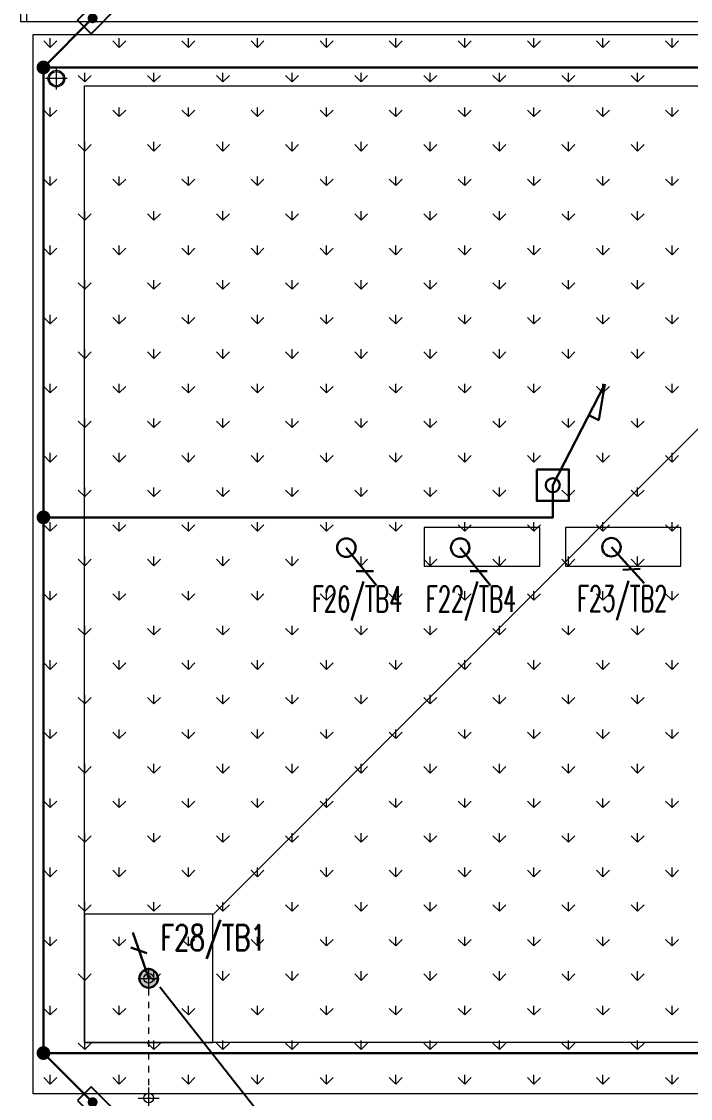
# Model space of a CAD drawing. Header units: millimetres. Extents: x 1780 to 154263, y -7240 to 17216.
# Drawn here: x 129110 to 129632, y 2858 to 3697 of the extents above; entities that cross this region are included whole.
import ezdxf

# ---------------------------------------------------------------- set-up
doc = ezdxf.new("R2010")
doc.units = ezdxf.units.MM
doc.linetypes.add('0.5_0.5', pattern=[1, 0.5, -0.5])
for name, color, linetype, lineweight in [('2d_SX_aranżacja drukowana', 200, 'Continuous', 5), ('2d_SX_instalacje - kanalizacja opadowa', 130, 'Continuous', 5), ('2d_SX_instalacje szkic - kanalizacja sanitarna', 44, 'Continuous', 5), ('2d_SX_przebicia', 96, 'Continuous', 13), ('2d_SX_szraf', 251, 'Continuous', 0), ('2d_SX_widok', 10, 'Continuous', 9), ('IE PP', 1, 'Continuous', 25)]:
    doc.layers.add(name, color=color, linetype=linetype, lineweight=lineweight)
for name, color, linetype in [('2d_SX_rewizja 18 września', 210, 'Continuous'), ('60 instalacje elektryka', 10, 'Continuous'), ('BA-widok', 1, 'Continuous')]:
    doc.layers.add(name, color=color, linetype=linetype)
doc.styles.add('OPIS', font='simplex.shx', dxfattribs={"width": 0.7, "height": 4})

# ---------------------------------------------------------------- blocks, each defined once
blk = doc.blocks.new('bc dach')
at = {"layer": '2d_SX_aranżacja drukowana', "color": 8}
for p, q in [((108837.38, 5240.34), (108837.38, 5210.34)), ((108927.38, 5240.34), (108837.38, 5240.34)), ((108927.38, 5210.34), (108927.38, 5240.34)), ((108947.38, 5240.34), (108947.38, 5210.34)), ((109037.38, 5240.34), (108947.38, 5240.34)), ((109037.38, 5210.34), (109037.38, 5240.34)), ((108837.38, 5210.34), (108927.38, 5210.34)), ((108947.38, 5210.34), (109037.38, 5210.34))]:
    blk.add_line(p, q, dxfattribs=at)
at = {"layer": '2d_SX_instalacje - kanalizacja opadowa', "color": 8, "linetype": '0.5_0.5', "ltscale": 10}
blk.add_line((108622.5, 4795.59), (108622.5, 4888.84), dxfattribs=at)
at = {"layer": '2d_SX_instalacje - kanalizacja opadowa', "color": 8}
for points in [[(108622.5, 4880.67), (108622.5, 4897.01)], [(108614.33, 4888.84), (108630.67, 4888.84)], [(108622.5, 4787.42), (108622.5, 4803.76)], [(108614.33, 4795.59), (108630.67, 4795.59)]]:
    blk.add_lwpolyline(points, dxfattribs=at)
for centre in [(108622.5, 4888.84), (108622.5, 4795.59)]:
    blk.add_circle(centre, 3.75, dxfattribs=at)
at = {"layer": '2d_SX_instalacje szkic - kanalizacja sanitarna', "color": 8}
for points in [[(108550.5, 5581.84), (108550.5, 5598.84)], [(108559, 5590.34), (108542, 5590.34)]]:
    blk.add_lwpolyline(points, dxfattribs=at)
blk.add_circle((108550.5, 5590.34), 5.5, dxfattribs=at)
at = {"layer": '2d_SX_przebicia', "color": 8}
blk.add_circle((108550.5, 5590.34), 6.5, dxfattribs=at)
at = {"layer": '2d_SX_szraf', "color": 8, "linetype": 'Continuous'}
for p, q in [((108545.68, 5614.65), (108540.62, 5619.7)), ((108545.68, 5614.65), (108545.68, 5621.79)), ((108545.68, 5614.65), (108550.73, 5619.7)), ((108599.56, 5614.65), (108594.51, 5619.7)), ((108599.56, 5614.65), (108599.56, 5621.79)), ((108599.56, 5614.65), (108604.61, 5619.7)), ((108653.44, 5614.65), (108648.39, 5619.7)), ((108653.44, 5614.65), (108653.44, 5621.79)), ((108653.44, 5614.65), (108658.49, 5619.7)), ((108707.32, 5614.65), (108702.27, 5619.7)), ((108707.32, 5614.65), (108707.32, 5621.79)), ((108707.32, 5614.65), (108712.37, 5619.7)), ((108761.2, 5614.65), (108756.15, 5619.7)), ((108761.2, 5614.65), (108761.2, 5621.79)), ((108761.2, 5614.65), (108766.25, 5619.7)), ((108815.08, 5614.65), (108810.03, 5619.7)), ((108815.08, 5614.65), (108815.08, 5621.79)), ((108815.08, 5614.65), (108820.13, 5619.7)), ((108868.96, 5614.65), (108863.91, 5619.7)), ((108868.96, 5614.65), (108868.96, 5621.79)), ((108868.96, 5614.65), (108874.02, 5619.7)), ((108922.85, 5614.65), (108917.79, 5619.7)), ((108922.85, 5614.65), (108922.85, 5621.79)), ((108922.85, 5614.65), (108927.9, 5619.7)), ((108976.73, 5614.65), (108971.68, 5619.7)), ((108976.73, 5614.65), (108976.73, 5621.79)), ((108976.73, 5614.65), (108981.78, 5619.7)), ((109030.61, 5614.65), (109025.56, 5619.7)), ((109030.61, 5614.65), (109030.61, 5621.79)), ((109030.61, 5614.65), (109035.66, 5619.7)), ((108572.62, 5587.71), (108567.56, 5592.76)), ((108572.62, 5587.71), (108572.62, 5594.85)), ((108572.62, 5587.71), (108577.67, 5592.76)), ((108626.5, 5587.71), (108621.45, 5592.76)), ((108626.5, 5587.71), (108626.5, 5594.85)), ((108626.5, 5587.71), (108631.55, 5592.76)), ((108680.38, 5587.71), (108675.33, 5592.76)), ((108680.38, 5587.71), (108680.38, 5594.85)), ((108680.38, 5587.71), (108685.43, 5592.76)), ((108734.26, 5587.71), (108729.21, 5592.76)), ((108734.26, 5587.71), (108734.26, 5594.85)), ((108734.26, 5587.71), (108739.31, 5592.76)), ((108788.14, 5587.71), (108783.09, 5592.76)), ((108788.14, 5587.71), (108788.14, 5594.85)), ((108788.14, 5587.71), (108793.19, 5592.76)), ((108842.02, 5587.71), (108836.97, 5592.76)), ((108842.02, 5587.71), (108842.02, 5594.85)), ((108842.02, 5587.71), (108847.07, 5592.76)), ((108895.9, 5587.71), (108890.85, 5592.76)), ((108895.9, 5587.71), (108895.9, 5594.85)), ((108895.9, 5587.71), (108900.96, 5592.76)), ((108949.79, 5587.71), (108944.74, 5592.76)), ((108949.79, 5587.71), (108949.79, 5594.85)), ((108949.79, 5587.71), (108954.84, 5592.76)), ((109003.67, 5587.71), (108998.62, 5592.76)), ((109003.67, 5587.71), (109003.67, 5594.85)), ((109003.67, 5587.71), (109008.72, 5592.76)), ((108545.68, 5560.77), (108545.68, 5567.91)), ((108599.56, 5560.77), (108599.56, 5567.91)), ((108653.44, 5560.77), (108653.44, 5567.91)), ((108707.32, 5560.77), (108707.32, 5567.91)), ((108761.2, 5560.77), (108761.2, 5567.91)), ((108815.08, 5560.77), (108815.08, 5567.91)), ((108868.96, 5560.77), (108868.96, 5567.91)), ((108922.85, 5560.77), (108922.85, 5567.91)), ((108976.73, 5560.77), (108976.73, 5567.91)), ((109030.61, 5560.77), (109030.61, 5567.91)), ((108545.68, 5560.77), (108540.62, 5565.82)), ((108545.68, 5560.77), (108550.73, 5565.82)), ((108599.56, 5560.77), (108594.51, 5565.82)), ((108599.56, 5560.77), (108604.61, 5565.82)), ((108653.44, 5560.77), (108648.39, 5565.82)), ((108653.44, 5560.77), (108658.49, 5565.82)), ((108707.32, 5560.77), (108702.27, 5565.82)), ((108707.32, 5560.77), (108712.37, 5565.82)), ((108761.2, 5560.77), (108756.15, 5565.82)), ((108761.2, 5560.77), (108766.25, 5565.82)), ((108815.08, 5560.77), (108810.03, 5565.82)), ((108815.08, 5560.77), (108820.13, 5565.82)), ((108868.96, 5560.77), (108863.91, 5565.82)), ((108868.96, 5560.77), (108874.02, 5565.82)), ((108922.85, 5560.77), (108917.79, 5565.82)), ((108922.85, 5560.77), (108927.9, 5565.82)), ((108976.73, 5560.77), (108971.68, 5565.82)), ((108976.73, 5560.77), (108981.78, 5565.82)), ((109030.61, 5560.77), (109025.56, 5565.82)), ((109030.61, 5560.77), (109035.66, 5565.82)), ((108572.62, 5533.83), (108567.56, 5538.88)), ((108572.62, 5533.83), (108572.62, 5540.97)), ((108572.62, 5533.83), (108577.67, 5538.88)), ((108626.5, 5533.83), (108621.45, 5538.88)), ((108626.5, 5533.83), (108626.5, 5540.97)), ((108626.5, 5533.83), (108631.55, 5538.88)), ((108680.38, 5533.83), (108675.33, 5538.88)), ((108680.38, 5533.83), (108680.38, 5540.97)), ((108680.38, 5533.83), (108685.43, 5538.88)), ((108734.26, 5533.83), (108729.21, 5538.88)), ((108734.26, 5533.83), (108734.26, 5540.97)), ((108734.26, 5533.83), (108739.31, 5538.88)), ((108788.14, 5533.83), (108783.09, 5538.88)), ((108788.14, 5533.83), (108788.14, 5540.97)), ((108788.14, 5533.83), (108793.19, 5538.88)), ((108842.02, 5533.83), (108836.97, 5538.88)), ((108842.02, 5533.83), (108842.02, 5540.97)), ((108842.02, 5533.83), (108847.07, 5538.88)), ((108895.9, 5533.83), (108890.85, 5538.88)), ((108895.9, 5533.83), (108895.9, 5540.97)), ((108895.9, 5533.83), (108900.96, 5538.88)), ((108949.79, 5533.83), (108944.74, 5538.88)), ((108949.79, 5533.83), (108949.79, 5540.97)), ((108949.79, 5533.83), (108954.84, 5538.88)), ((109003.67, 5533.83), (108998.62, 5538.88)), ((109003.67, 5533.83), (109003.67, 5540.97)), ((109003.67, 5533.83), (109008.72, 5538.88)), ((108545.68, 5506.89), (108540.62, 5511.94)), ((108545.68, 5506.89), (108545.68, 5514.03)), ((108545.68, 5506.89), (108550.73, 5511.94)), ((108599.56, 5506.89), (108594.51, 5511.94)), ((108599.56, 5506.89), (108599.56, 5514.03)), ((108599.56, 5506.89), (108604.61, 5511.94)), ((108653.44, 5506.89), (108648.39, 5511.94)), ((108653.44, 5506.89), (108653.44, 5514.03)), ((108653.44, 5506.89), (108658.49, 5511.94)), ((108707.32, 5506.89), (108702.27, 5511.94)), ((108707.32, 5506.89), (108707.32, 5514.03)), ((108707.32, 5506.89), (108712.37, 5511.94)), ((108761.2, 5506.89), (108756.15, 5511.94)), ((108761.2, 5506.89), (108761.2, 5514.03)), ((108761.2, 5506.89), (108766.25, 5511.94)), ((108815.08, 5506.89), (108810.03, 5511.94)), ((108815.08, 5506.89), (108815.08, 5514.03)), ((108815.08, 5506.89), (108820.13, 5511.94)), ((108868.96, 5506.89), (108863.91, 5511.94)), ((108868.96, 5506.89), (108868.96, 5514.03)), ((108868.96, 5506.89), (108874.02, 5511.94)), ((108922.85, 5506.89), (108917.79, 5511.94)), ((108922.85, 5506.89), (108922.85, 5514.03)), ((108922.85, 5506.89), (108927.9, 5511.94)), ((108976.73, 5506.89), (108971.68, 5511.94)), ((108976.73, 5506.89), (108976.73, 5514.03)), ((108976.73, 5506.89), (108981.78, 5511.94)), ((109030.61, 5506.89), (109025.56, 5511.94)), ((109030.61, 5506.89), (109030.61, 5514.03)), ((109030.61, 5506.89), (109035.66, 5511.94)), ((108572.62, 5479.95), (108567.56, 5485)), ((108572.62, 5479.95), (108572.62, 5487.09)), ((108572.62, 5479.95), (108577.67, 5485)), ((108626.5, 5479.95), (108621.45, 5485)), ((108626.5, 5479.95), (108626.5, 5487.09)), ((108626.5, 5479.95), (108631.55, 5485)), ((108680.38, 5479.95), (108675.33, 5485)), ((108680.38, 5479.95), (108680.38, 5487.09)), ((108680.38, 5479.95), (108685.43, 5485)), ((108734.26, 5479.95), (108729.21, 5485)), ((108734.26, 5479.95), (108734.26, 5487.09)), ((108734.26, 5479.95), (108739.31, 5485)), ((108788.14, 5479.95), (108783.09, 5485)), ((108788.14, 5479.95), (108788.14, 5487.09)), ((108788.14, 5479.95), (108793.19, 5485)), ((108842.02, 5479.95), (108836.97, 5485)), ((108842.02, 5479.95), (108842.02, 5487.09)), ((108842.02, 5479.95), (108847.07, 5485)), ((108895.9, 5479.95), (108890.85, 5485)), ((108895.9, 5479.95), (108895.9, 5487.09)), ((108895.9, 5479.95), (108900.96, 5485)), ((108949.79, 5479.95), (108944.74, 5485)), ((108949.79, 5479.95), (108949.79, 5487.09)), ((108949.79, 5479.95), (108954.84, 5485)), ((109003.67, 5479.95), (108998.62, 5485)), ((109003.67, 5479.95), (109003.67, 5487.09)), ((109003.67, 5479.95), (109008.72, 5485)), ((108545.68, 5453.01), (108540.62, 5458.06)), ((108545.68, 5453.01), (108545.68, 5460.15)), ((108545.68, 5453.01), (108550.73, 5458.06)), ((108599.56, 5453.01), (108594.51, 5458.06)), ((108599.56, 5453.01), (108599.56, 5460.15)), ((108599.56, 5453.01), (108604.61, 5458.06)), ((108653.44, 5453.01), (108648.39, 5458.06)), ((108653.44, 5453.01), (108653.44, 5460.15)), ((108653.44, 5453.01), (108658.49, 5458.06)), ((108707.32, 5453.01), (108702.27, 5458.06)), ((108707.32, 5453.01), (108707.32, 5460.15)), ((108707.32, 5453.01), (108712.37, 5458.06)), ((108761.2, 5453.01), (108756.15, 5458.06)), ((108761.2, 5453.01), (108761.2, 5460.15)), ((108761.2, 5453.01), (108766.25, 5458.06)), ((108815.08, 5453.01), (108810.03, 5458.06)), ((108815.08, 5453.01), (108815.08, 5460.15)), ((108815.08, 5453.01), (108820.13, 5458.06)), ((108868.96, 5453.01), (108863.91, 5458.06)), ((108868.96, 5453.01), (108868.96, 5460.15)), ((108868.96, 5453.01), (108874.02, 5458.06)), ((108922.85, 5453.01), (108917.79, 5458.06)), ((108922.85, 5453.01), (108922.85, 5460.15)), ((108922.85, 5453.01), (108927.9, 5458.06)), ((108976.73, 5453.01), (108971.68, 5458.06)), ((108976.73, 5453.01), (108976.73, 5460.15)), ((108976.73, 5453.01), (108981.78, 5458.06)), ((109030.61, 5453.01), (109025.56, 5458.06)), ((109030.61, 5453.01), (109030.61, 5460.15)), ((109030.61, 5453.01), (109035.66, 5458.06)), ((108572.62, 5426.07), (108572.62, 5433.21)), ((108626.5, 5426.07), (108626.5, 5433.21)), ((108680.38, 5426.07), (108680.38, 5433.21)), ((108734.26, 5426.07), (108734.26, 5433.21)), ((108788.14, 5426.07), (108788.14, 5433.21)), ((108842.02, 5426.07), (108842.02, 5433.21)), ((108895.9, 5426.07), (108895.9, 5433.21)), ((108949.79, 5426.07), (108949.79, 5433.21)), ((109003.67, 5426.07), (109003.67, 5433.21)), ((108572.62, 5426.07), (108567.56, 5431.12)), ((108572.62, 5426.07), (108577.67, 5431.12)), ((108626.5, 5426.07), (108621.45, 5431.12)), ((108626.5, 5426.07), (108631.55, 5431.12)), ((108680.38, 5426.07), (108675.33, 5431.12)), ((108680.38, 5426.07), (108685.43, 5431.12)), ((108734.26, 5426.07), (108729.21, 5431.12)), ((108734.26, 5426.07), (108739.31, 5431.12)), ((108788.14, 5426.07), (108783.09, 5431.12)), ((108788.14, 5426.07), (108793.19, 5431.12)), ((108842.02, 5426.07), (108836.97, 5431.12)), ((108842.02, 5426.07), (108847.07, 5431.12)), ((108895.9, 5426.07), (108890.85, 5431.12)), ((108895.9, 5426.07), (108900.96, 5431.12)), ((108949.79, 5426.07), (108944.74, 5431.12)), ((108949.79, 5426.07), (108954.84, 5431.12)), ((109003.67, 5426.07), (108998.62, 5431.12)), ((109003.67, 5426.07), (109008.72, 5431.12)), ((108545.68, 5399.13), (108540.62, 5404.18)), ((108545.68, 5399.13), (108545.68, 5406.27)), ((108545.68, 5399.13), (108550.73, 5404.18)), ((108599.56, 5399.13), (108594.51, 5404.18)), ((108599.56, 5399.13), (108599.56, 5406.27)), ((108599.56, 5399.13), (108604.61, 5404.18)), ((108653.44, 5399.13), (108648.39, 5404.18)), ((108653.44, 5399.13), (108653.44, 5406.27)), ((108653.44, 5399.13), (108658.49, 5404.18)), ((108707.32, 5399.13), (108702.27, 5404.18)), ((108707.32, 5399.13), (108707.32, 5406.27)), ((108707.32, 5399.13), (108712.37, 5404.18)), ((108761.2, 5399.13), (108756.15, 5404.18)), ((108761.2, 5399.13), (108761.2, 5406.27)), ((108761.2, 5399.13), (108766.25, 5404.18)), ((108815.08, 5399.13), (108810.03, 5404.18)), ((108815.08, 5399.13), (108815.08, 5406.27)), ((108815.08, 5399.13), (108820.13, 5404.18)), ((108868.96, 5399.13), (108863.91, 5404.18)), ((108868.96, 5399.13), (108868.96, 5406.27)), ((108868.96, 5399.13), (108874.02, 5404.18)), ((108922.85, 5399.13), (108917.79, 5404.18)), ((108922.85, 5399.13), (108922.85, 5406.27)), ((108922.85, 5399.13), (108927.9, 5404.18)), ((108976.73, 5399.13), (108971.68, 5404.18)), ((108976.73, 5399.13), (108976.73, 5406.27)), ((108976.73, 5399.13), (108981.78, 5404.18)), ((109030.61, 5399.13), (109025.56, 5404.18)), ((109030.61, 5399.13), (109030.61, 5406.27)), ((109030.61, 5399.13), (109035.66, 5404.18)), ((108572.62, 5372.18), (108567.56, 5377.24)), ((108572.62, 5372.18), (108572.62, 5379.33)), ((108572.62, 5372.18), (108577.67, 5377.24)), ((108626.5, 5372.18), (108621.45, 5377.24)), ((108626.5, 5372.18), (108626.5, 5379.33)), ((108626.5, 5372.18), (108631.55, 5377.24)), ((108680.38, 5372.18), (108675.33, 5377.24)), ((108680.38, 5372.18), (108680.38, 5379.33)), ((108680.38, 5372.18), (108685.43, 5377.24)), ((108734.26, 5372.18), (108729.21, 5377.24)), ((108734.26, 5372.18), (108734.26, 5379.33)), ((108734.26, 5372.18), (108739.31, 5377.24)), ((108788.14, 5372.18), (108783.09, 5377.24)), ((108788.14, 5372.18), (108788.14, 5379.33)), ((108788.14, 5372.18), (108793.19, 5377.24)), ((108842.02, 5372.18), (108836.97, 5377.24)), ((108842.02, 5372.18), (108842.02, 5379.33)), ((108842.02, 5372.18), (108847.07, 5377.24)), ((108895.9, 5372.18), (108890.85, 5377.24)), ((108895.9, 5372.18), (108895.9, 5379.33)), ((108895.9, 5372.18), (108900.96, 5377.24)), ((108949.79, 5372.18), (108944.74, 5377.24)), ((108949.79, 5372.18), (108949.79, 5379.33)), ((108949.79, 5372.18), (108954.84, 5377.24)), ((109003.67, 5372.18), (108998.62, 5377.24)), ((109003.67, 5372.18), (109003.67, 5379.33)), ((109003.67, 5372.18), (109008.72, 5377.24)), ((108545.68, 5345.24), (108540.62, 5350.29)), ((108545.68, 5345.24), (108545.68, 5352.39)), ((108545.68, 5345.24), (108550.73, 5350.29)), ((108599.56, 5345.24), (108594.51, 5350.29)), ((108599.56, 5345.24), (108599.56, 5352.39)), ((108599.56, 5345.24), (108604.61, 5350.29)), ((108653.44, 5345.24), (108648.39, 5350.29)), ((108653.44, 5345.24), (108653.44, 5352.39)), ((108653.44, 5345.24), (108658.49, 5350.29)), ((108707.32, 5345.24), (108702.27, 5350.29)), ((108707.32, 5345.24), (108707.32, 5352.39)), ((108707.32, 5345.24), (108712.37, 5350.29)), ((108761.2, 5345.24), (108756.15, 5350.29)), ((108761.2, 5345.24), (108761.2, 5352.39)), ((108761.2, 5345.24), (108766.25, 5350.29)), ((108815.08, 5345.24), (108810.03, 5350.29)), ((108815.08, 5345.24), (108815.08, 5352.39)), ((108815.08, 5345.24), (108820.13, 5350.29)), ((108868.96, 5345.24), (108863.91, 5350.29)), ((108868.96, 5345.24), (108868.96, 5352.39)), ((108868.96, 5345.24), (108874.02, 5350.29)), ((108922.85, 5345.24), (108917.79, 5350.29)), ((108922.85, 5345.24), (108922.85, 5352.39)), ((108922.85, 5345.24), (108927.9, 5350.29)), ((108976.73, 5345.24), (108971.68, 5350.29)), ((108976.73, 5345.24), (108976.73, 5352.39)), ((108976.73, 5345.24), (108981.78, 5350.29)), ((109030.61, 5345.24), (109025.56, 5350.29)), ((109030.61, 5345.24), (109030.61, 5352.39)), ((109030.61, 5345.24), (109035.66, 5350.29)), ((108572.62, 5318.3), (108567.56, 5323.35)), ((108572.62, 5318.3), (108572.62, 5325.45)), ((108572.62, 5318.3), (108577.67, 5323.35)), ((108626.5, 5318.3), (108621.45, 5323.35)), ((108626.5, 5318.3), (108626.5, 5325.45)), ((108626.5, 5318.3), (108631.55, 5323.35)), ((108680.38, 5318.3), (108675.33, 5323.35)), ((108680.38, 5318.3), (108680.38, 5325.45)), ((108680.38, 5318.3), (108685.43, 5323.35)), ((108734.26, 5318.3), (108729.21, 5323.35)), ((108734.26, 5318.3), (108734.26, 5325.45)), ((108734.26, 5318.3), (108739.31, 5323.35)), ((108788.14, 5318.3), (108783.09, 5323.35)), ((108788.14, 5318.3), (108788.14, 5325.45)), ((108788.14, 5318.3), (108793.19, 5323.35)), ((108842.02, 5318.3), (108836.97, 5323.35)), ((108842.02, 5318.3), (108842.02, 5325.45)), ((108842.02, 5318.3), (108847.07, 5323.35)), ((108895.9, 5318.3), (108890.85, 5323.35)), ((108895.9, 5318.3), (108895.9, 5325.45)), ((108895.9, 5318.3), (108900.96, 5323.35)), ((108949.79, 5318.3), (108944.74, 5323.35)), ((108949.79, 5318.3), (108949.79, 5325.45)), ((108949.79, 5318.3), (108954.84, 5323.35)), ((109003.67, 5318.3), (108998.62, 5323.35)), ((109003.67, 5318.3), (109003.67, 5325.45)), ((109003.67, 5318.3), (109008.72, 5323.35)), ((108545.68, 5291.36), (108545.68, 5298.51)), ((108599.56, 5291.36), (108599.56, 5298.51)), ((108653.44, 5291.36), (108653.44, 5298.51)), ((108707.32, 5291.36), (108707.32, 5298.51)), ((108761.2, 5291.36), (108761.2, 5298.51)), ((108815.08, 5291.36), (108815.08, 5298.51)), ((108868.96, 5291.36), (108868.96, 5298.51)), ((108922.85, 5291.36), (108922.85, 5298.51)), ((108976.73, 5291.36), (108976.73, 5298.51)), ((109030.61, 5291.36), (109030.61, 5298.51)), ((108545.68, 5291.36), (108540.62, 5296.41)), ((108545.68, 5291.36), (108550.73, 5296.41)), ((108599.56, 5291.36), (108594.51, 5296.41)), ((108599.56, 5291.36), (108604.61, 5296.41)), ((108653.44, 5291.36), (108648.39, 5296.41)), ((108653.44, 5291.36), (108658.49, 5296.41)), ((108707.32, 5291.36), (108702.27, 5296.41)), ((108707.32, 5291.36), (108712.37, 5296.41)), ((108761.2, 5291.36), (108756.15, 5296.41)), ((108761.2, 5291.36), (108766.25, 5296.41)), ((108815.08, 5291.36), (108810.03, 5296.41)), ((108815.08, 5291.36), (108820.13, 5296.41)), ((108868.96, 5291.36), (108863.91, 5296.41)), ((108868.96, 5291.36), (108874.02, 5296.41)), ((108922.85, 5291.36), (108917.79, 5296.41)), ((108922.85, 5291.36), (108927.9, 5296.41)), ((108976.73, 5291.36), (108971.68, 5296.41)), ((108976.73, 5291.36), (108981.78, 5296.41)), ((109030.61, 5291.36), (109025.56, 5296.41)), ((109030.61, 5291.36), (109035.66, 5296.41)), ((108572.62, 5264.42), (108567.56, 5269.47)), ((108572.62, 5264.42), (108572.62, 5271.56)), ((108572.62, 5264.42), (108577.67, 5269.47)), ((108626.5, 5264.42), (108621.45, 5269.47)), ((108626.5, 5264.42), (108626.5, 5271.56)), ((108626.5, 5264.42), (108631.55, 5269.47)), ((108680.38, 5264.42), (108675.33, 5269.47)), ((108680.38, 5264.42), (108680.38, 5271.56)), ((108680.38, 5264.42), (108685.43, 5269.47)), ((108734.26, 5264.42), (108729.21, 5269.47)), ((108734.26, 5264.42), (108734.26, 5271.56)), ((108734.26, 5264.42), (108739.31, 5269.47)), ((108788.14, 5264.42), (108783.09, 5269.47)), ((108788.14, 5264.42), (108788.14, 5271.56)), ((108788.14, 5264.42), (108793.19, 5269.47)), ((108842.02, 5264.42), (108836.97, 5269.47)), ((108842.02, 5264.42), (108842.02, 5271.56)), ((108842.02, 5264.42), (108847.07, 5269.47)), ((108895.9, 5264.42), (108890.85, 5269.47)), ((108895.9, 5264.42), (108895.9, 5271.56)), ((108895.9, 5264.42), (108900.96, 5269.47)), ((108949.79, 5264.42), (108944.74, 5269.47)), ((108949.79, 5264.42), (108949.79, 5271.56)), ((108949.79, 5264.42), (108954.84, 5269.47)), ((109003.67, 5264.42), (108998.62, 5269.47)), ((109003.67, 5264.42), (109003.67, 5271.56)), ((109003.67, 5264.42), (109008.72, 5269.47)), ((108545.68, 5237.48), (108540.62, 5242.53)), ((108545.68, 5237.48), (108545.68, 5244.62)), ((108545.68, 5237.48), (108550.73, 5242.53)), ((108599.56, 5237.48), (108594.51, 5242.53)), ((108599.56, 5237.48), (108599.56, 5244.62)), ((108599.56, 5237.48), (108604.61, 5242.53)), ((108653.44, 5237.48), (108648.39, 5242.53)), ((108653.44, 5237.48), (108653.44, 5244.62)), ((108653.44, 5237.48), (108658.49, 5242.53)), ((108707.32, 5237.48), (108702.27, 5242.53)), ((108707.32, 5237.48), (108707.32, 5244.62)), ((108707.32, 5237.48), (108712.37, 5242.53)), ((108761.2, 5237.48), (108756.15, 5242.53)), ((108761.2, 5237.48), (108761.2, 5244.62)), ((108761.2, 5237.48), (108766.25, 5242.53)), ((108815.08, 5237.48), (108810.03, 5242.53)), ((108815.08, 5237.48), (108815.08, 5244.62)), ((108815.08, 5237.48), (108820.13, 5242.53)), ((108868.96, 5237.48), (108863.91, 5242.53)), ((108868.96, 5237.48), (108868.96, 5244.62)), ((108868.96, 5237.48), (108874.02, 5242.53)), ((108922.85, 5237.48), (108917.79, 5242.53)), ((108922.85, 5237.48), (108922.85, 5244.62)), ((108922.85, 5237.48), (108927.9, 5242.53)), ((108976.73, 5237.48), (108971.68, 5242.53)), ((108976.73, 5237.48), (108976.73, 5244.62)), ((108976.73, 5237.48), (108981.78, 5242.53)), ((109030.61, 5237.48), (109025.56, 5242.53)), ((109030.61, 5237.48), (109030.61, 5244.62)), ((109030.61, 5237.48), (109035.66, 5242.53)), ((108572.62, 5210.54), (108567.56, 5215.59)), ((108572.62, 5210.54), (108572.62, 5217.68)), ((108572.62, 5210.54), (108577.67, 5215.59)), ((108626.5, 5210.54), (108621.45, 5215.59)), ((108626.5, 5210.54), (108626.5, 5217.68)), ((108626.5, 5210.54), (108631.55, 5215.59)), ((108680.38, 5210.54), (108675.33, 5215.59)), ((108680.38, 5210.54), (108680.38, 5217.68)), ((108680.38, 5210.54), (108685.43, 5215.59)), ((108734.26, 5210.54), (108729.21, 5215.59)), ((108734.26, 5210.54), (108734.26, 5217.68)), ((108734.26, 5210.54), (108739.31, 5215.59)), ((108788.14, 5210.54), (108783.09, 5215.59)), ((108788.14, 5210.54), (108788.14, 5217.68)), ((108788.14, 5210.54), (108793.19, 5215.59)), ((108842.02, 5210.54), (108836.97, 5215.59)), ((108842.02, 5210.54), (108842.02, 5217.68)), ((108842.02, 5210.54), (108847.07, 5215.59)), ((108895.9, 5210.54), (108890.85, 5215.59)), ((108895.9, 5210.54), (108895.9, 5217.68)), ((108895.9, 5210.54), (108900.96, 5215.59)), ((108949.79, 5210.54), (108944.74, 5215.59)), ((108949.79, 5210.54), (108949.79, 5217.68)), ((108949.79, 5210.54), (108954.84, 5215.59)), ((109003.67, 5210.54), (108998.62, 5215.59)), ((109003.67, 5210.54), (109003.67, 5217.68)), ((109003.67, 5210.54), (109008.72, 5215.59)), ((108545.68, 5183.6), (108545.68, 5190.74)), ((108599.56, 5183.6), (108599.56, 5190.74)), ((108653.44, 5183.6), (108653.44, 5190.74)), ((108707.32, 5183.6), (108707.32, 5190.74)), ((108761.2, 5183.6), (108761.2, 5190.74)), ((108815.08, 5183.6), (108815.08, 5190.74)), ((108868.96, 5183.6), (108868.96, 5190.74)), ((108922.85, 5183.6), (108922.85, 5190.74)), ((108976.73, 5183.6), (108976.73, 5190.74)), ((109030.61, 5183.6), (109030.61, 5190.74)), ((108545.68, 5183.6), (108540.62, 5188.65)), ((108545.68, 5183.6), (108550.73, 5188.65)), ((108599.56, 5183.6), (108594.51, 5188.65)), ((108599.56, 5183.6), (108604.61, 5188.65)), ((108653.44, 5183.6), (108648.39, 5188.65)), ((108653.44, 5183.6), (108658.49, 5188.65)), ((108707.32, 5183.6), (108702.27, 5188.65)), ((108707.32, 5183.6), (108712.37, 5188.65)), ((108761.2, 5183.6), (108756.15, 5188.65)), ((108761.2, 5183.6), (108766.25, 5188.65)), ((108815.08, 5183.6), (108810.03, 5188.65)), ((108815.08, 5183.6), (108820.13, 5188.65)), ((108868.96, 5183.6), (108863.91, 5188.65)), ((108868.96, 5183.6), (108874.02, 5188.65)), ((108922.85, 5183.6), (108917.79, 5188.65)), ((108922.85, 5183.6), (108927.9, 5188.65)), ((108976.73, 5183.6), (108971.68, 5188.65)), ((108976.73, 5183.6), (108981.78, 5188.65)), ((109030.61, 5183.6), (109025.56, 5188.65)), ((109030.61, 5183.6), (109035.66, 5188.65)), ((108572.62, 5156.66), (108572.62, 5163.8)), ((108626.5, 5156.66), (108626.5, 5163.8)), ((108680.38, 5156.66), (108680.38, 5163.8)), ((108734.26, 5156.66), (108734.26, 5163.8)), ((108788.14, 5156.66), (108788.14, 5163.8)), ((108842.02, 5156.66), (108842.02, 5163.8)), ((108895.9, 5156.66), (108895.9, 5163.8)), ((108949.79, 5156.66), (108949.79, 5163.8)), ((109003.67, 5156.66), (109003.67, 5163.8)), ((108572.62, 5156.66), (108567.56, 5161.71)), ((108572.62, 5156.66), (108577.67, 5161.71)), ((108626.5, 5156.66), (108621.45, 5161.71)), ((108626.5, 5156.66), (108631.55, 5161.71)), ((108680.38, 5156.66), (108675.33, 5161.71)), ((108680.38, 5156.66), (108685.43, 5161.71)), ((108734.26, 5156.66), (108729.21, 5161.71)), ((108734.26, 5156.66), (108739.31, 5161.71)), ((108788.14, 5156.66), (108783.09, 5161.71)), ((108788.14, 5156.66), (108793.19, 5161.71)), ((108842.02, 5156.66), (108836.97, 5161.71)), ((108842.02, 5156.66), (108847.07, 5161.71)), ((108895.9, 5156.66), (108890.85, 5161.71)), ((108895.9, 5156.66), (108900.96, 5161.71)), ((108949.79, 5156.66), (108944.74, 5161.71)), ((108949.79, 5156.66), (108954.84, 5161.71)), ((109003.67, 5156.66), (108998.62, 5161.71)), ((109003.67, 5156.66), (109008.72, 5161.71)), ((108545.68, 5129.72), (108540.62, 5134.77)), ((108545.68, 5129.72), (108545.68, 5136.86)), ((108545.68, 5129.72), (108550.73, 5134.77)), ((108599.56, 5129.72), (108594.51, 5134.77)), ((108599.56, 5129.72), (108599.56, 5136.86)), ((108599.56, 5129.72), (108604.61, 5134.77)), ((108653.44, 5129.72), (108648.39, 5134.77)), ((108653.44, 5129.72), (108653.44, 5136.86)), ((108653.44, 5129.72), (108658.49, 5134.77)), ((108707.32, 5129.72), (108702.27, 5134.77)), ((108707.32, 5129.72), (108707.32, 5136.86)), ((108707.32, 5129.72), (108712.37, 5134.77)), ((108761.2, 5129.72), (108756.15, 5134.77)), ((108761.2, 5129.72), (108761.2, 5136.86)), ((108761.2, 5129.72), (108766.25, 5134.77)), ((108815.08, 5129.72), (108810.03, 5134.77)), ((108815.08, 5129.72), (108815.08, 5136.86)), ((108815.08, 5129.72), (108820.13, 5134.77)), ((108868.96, 5129.72), (108863.91, 5134.77)), ((108868.96, 5129.72), (108868.96, 5136.86)), ((108868.96, 5129.72), (108874.02, 5134.77)), ((108922.85, 5129.72), (108917.79, 5134.77)), ((108922.85, 5129.72), (108922.85, 5136.86)), ((108922.85, 5129.72), (108927.9, 5134.77)), ((108976.73, 5129.72), (108971.68, 5134.77)), ((108976.73, 5129.72), (108976.73, 5136.86)), ((108976.73, 5129.72), (108981.78, 5134.77)), ((109030.61, 5129.72), (109025.56, 5134.77)), ((109030.61, 5129.72), (109030.61, 5136.86)), ((109030.61, 5129.72), (109035.66, 5134.77)), ((108572.62, 5102.78), (108567.56, 5107.83)), ((108572.62, 5102.78), (108572.62, 5109.92)), ((108572.62, 5102.78), (108577.67, 5107.83)), ((108626.5, 5102.78), (108621.45, 5107.83)), ((108626.5, 5102.78), (108626.5, 5109.92)), ((108626.5, 5102.78), (108631.55, 5107.83)), ((108680.38, 5102.78), (108675.33, 5107.83)), ((108680.38, 5102.78), (108680.38, 5109.92)), ((108680.38, 5102.78), (108685.43, 5107.83)), ((108734.26, 5102.78), (108729.21, 5107.83)), ((108734.26, 5102.78), (108734.26, 5109.92)), ((108734.26, 5102.78), (108739.31, 5107.83)), ((108788.14, 5102.78), (108783.09, 5107.83)), ((108788.14, 5102.78), (108788.14, 5109.92)), ((108788.14, 5102.78), (108793.19, 5107.83)), ((108842.02, 5102.78), (108836.97, 5107.83)), ((108842.02, 5102.78), (108842.02, 5109.92)), ((108842.02, 5102.78), (108847.07, 5107.83)), ((108895.9, 5102.78), (108890.85, 5107.83)), ((108895.9, 5102.78), (108895.9, 5109.92)), ((108895.9, 5102.78), (108900.96, 5107.83)), ((108949.79, 5102.78), (108944.74, 5107.83)), ((108949.79, 5102.78), (108949.79, 5109.92)), ((108949.79, 5102.78), (108954.84, 5107.83)), ((109003.67, 5102.78), (108998.62, 5107.83)), ((109003.67, 5102.78), (109003.67, 5109.92)), ((109003.67, 5102.78), (109008.72, 5107.83)), ((108545.68, 5075.84), (108540.62, 5080.89)), ((108545.68, 5075.84), (108545.68, 5082.98)), ((108545.68, 5075.84), (108550.73, 5080.89)), ((108599.56, 5075.84), (108594.51, 5080.89)), ((108599.56, 5075.84), (108599.56, 5082.98)), ((108599.56, 5075.84), (108604.61, 5080.89)), ((108653.44, 5075.84), (108648.39, 5080.89)), ((108653.44, 5075.84), (108653.44, 5082.98)), ((108653.44, 5075.84), (108658.49, 5080.89)), ((108707.32, 5075.84), (108702.27, 5080.89)), ((108707.32, 5075.84), (108707.32, 5082.98)), ((108707.32, 5075.84), (108712.37, 5080.89)), ((108761.2, 5075.84), (108756.15, 5080.89)), ((108761.2, 5075.84), (108761.2, 5082.98)), ((108761.2, 5075.84), (108766.25, 5080.89)), ((108815.08, 5075.84), (108810.03, 5080.89)), ((108815.08, 5075.84), (108815.08, 5082.98)), ((108815.08, 5075.84), (108820.13, 5080.89)), ((108868.96, 5075.84), (108863.91, 5080.89)), ((108868.96, 5075.84), (108868.96, 5082.98)), ((108868.96, 5075.84), (108874.02, 5080.89)), ((108922.85, 5075.84), (108917.79, 5080.89)), ((108922.85, 5075.84), (108922.85, 5082.98)), ((108922.85, 5075.84), (108927.9, 5080.89)), ((108976.73, 5075.84), (108971.68, 5080.89)), ((108976.73, 5075.84), (108976.73, 5082.98)), ((108976.73, 5075.84), (108981.78, 5080.89)), ((109030.61, 5075.84), (109025.56, 5080.89)), ((109030.61, 5075.84), (109030.61, 5082.98)), ((109030.61, 5075.84), (109035.66, 5080.89)), ((108572.62, 5048.9), (108572.62, 5056.04)), ((108626.5, 5048.9), (108626.5, 5056.04)), ((108680.38, 5048.9), (108680.38, 5056.04)), ((108734.26, 5048.9), (108734.26, 5056.04)), ((108788.14, 5048.9), (108788.14, 5056.04)), ((108842.02, 5048.9), (108842.02, 5056.04)), ((108895.9, 5048.9), (108895.9, 5056.04)), ((108949.79, 5048.9), (108949.79, 5056.04)), ((109003.67, 5048.9), (109003.67, 5056.04)), ((108572.62, 5048.9), (108567.56, 5053.95)), ((108572.62, 5048.9), (108577.67, 5053.95)), ((108626.5, 5048.9), (108621.45, 5053.95)), ((108626.5, 5048.9), (108631.55, 5053.95)), ((108680.38, 5048.9), (108675.33, 5053.95)), ((108680.38, 5048.9), (108685.43, 5053.95)), ((108734.26, 5048.9), (108729.21, 5053.95)), ((108734.26, 5048.9), (108739.31, 5053.95)), ((108788.14, 5048.9), (108783.09, 5053.95)), ((108788.14, 5048.9), (108793.19, 5053.95)), ((108842.02, 5048.9), (108836.97, 5053.95)), ((108842.02, 5048.9), (108847.07, 5053.95)), ((108895.9, 5048.9), (108890.85, 5053.95)), ((108895.9, 5048.9), (108900.96, 5053.95)), ((108949.79, 5048.9), (108944.74, 5053.95)), ((108949.79, 5048.9), (108954.84, 5053.95)), ((109003.67, 5048.9), (108998.62, 5053.95)), ((109003.67, 5048.9), (109008.72, 5053.95)), ((108545.68, 5021.95), (108540.62, 5027.01)), ((108545.68, 5021.95), (108545.68, 5029.1)), ((108545.68, 5021.95), (108550.73, 5027.01)), ((108599.56, 5021.95), (108594.51, 5027.01)), ((108599.56, 5021.95), (108599.56, 5029.1)), ((108599.56, 5021.95), (108604.61, 5027.01)), ((108653.44, 5021.95), (108648.39, 5027.01)), ((108653.44, 5021.95), (108653.44, 5029.1)), ((108653.44, 5021.95), (108658.49, 5027.01)), ((108707.32, 5021.95), (108702.27, 5027.01)), ((108707.32, 5021.95), (108707.32, 5029.1)), ((108707.32, 5021.95), (108712.37, 5027.01)), ((108761.2, 5021.95), (108756.15, 5027.01)), ((108761.2, 5021.95), (108761.2, 5029.1)), ((108761.2, 5021.95), (108766.25, 5027.01)), ((108815.08, 5021.95), (108810.03, 5027.01)), ((108815.08, 5021.95), (108815.08, 5029.1)), ((108815.08, 5021.95), (108820.13, 5027.01)), ((108868.96, 5021.95), (108863.91, 5027.01)), ((108868.96, 5021.95), (108868.96, 5029.1)), ((108868.96, 5021.95), (108874.02, 5027.01)), ((108922.85, 5021.95), (108917.79, 5027.01)), ((108922.85, 5021.95), (108922.85, 5029.1)), ((108922.85, 5021.95), (108927.9, 5027.01)), ((108976.73, 5021.95), (108971.68, 5027.01)), ((108976.73, 5021.95), (108976.73, 5029.1)), ((108976.73, 5021.95), (108981.78, 5027.01)), ((109030.61, 5021.95), (109025.56, 5027.01)), ((109030.61, 5021.95), (109030.61, 5029.1)), ((109030.61, 5021.95), (109035.66, 5027.01)), ((108572.62, 4995.01), (108567.56, 5000.06)), ((108572.62, 4995.01), (108572.62, 5002.16)), ((108572.62, 4995.01), (108577.67, 5000.06)), ((108626.5, 4995.01), (108621.45, 5000.06)), ((108626.5, 4995.01), (108626.5, 5002.16)), ((108626.5, 4995.01), (108631.55, 5000.06)), ((108680.38, 4995.01), (108675.33, 5000.06)), ((108680.38, 4995.01), (108680.38, 5002.16)), ((108680.38, 4995.01), (108685.43, 5000.06)), ((108734.26, 4995.01), (108729.21, 5000.06)), ((108734.26, 4995.01), (108734.26, 5002.16)), ((108734.26, 4995.01), (108739.31, 5000.06)), ((108788.14, 4995.01), (108783.09, 5000.06)), ((108788.14, 4995.01), (108788.14, 5002.16)), ((108788.14, 4995.01), (108793.19, 5000.06)), ((108842.02, 4995.01), (108836.97, 5000.06)), ((108842.02, 4995.01), (108842.02, 5002.16)), ((108842.02, 4995.01), (108847.07, 5000.06)), ((108895.9, 4995.01), (108890.85, 5000.06)), ((108895.9, 4995.01), (108895.9, 5002.16)), ((108895.9, 4995.01), (108900.96, 5000.06)), ((108949.79, 4995.01), (108944.74, 5000.06)), ((108949.79, 4995.01), (108949.79, 5002.16)), ((108949.79, 4995.01), (108954.84, 5000.06)), ((109003.67, 4995.01), (108998.62, 5000.06)), ((109003.67, 4995.01), (109003.67, 5002.16)), ((109003.67, 4995.01), (109008.72, 5000.06)), ((108545.68, 4968.07), (108540.62, 4973.12)), ((108545.68, 4968.07), (108545.68, 4975.22)), ((108545.68, 4968.07), (108550.73, 4973.12)), ((108599.56, 4968.07), (108594.51, 4973.12)), ((108599.56, 4968.07), (108599.56, 4975.22)), ((108599.56, 4968.07), (108604.61, 4973.12)), ((108653.44, 4968.07), (108648.39, 4973.12)), ((108653.44, 4968.07), (108653.44, 4975.22)), ((108653.44, 4968.07), (108658.49, 4973.12)), ((108707.32, 4968.07), (108702.27, 4973.12)), ((108707.32, 4968.07), (108707.32, 4975.22)), ((108707.32, 4968.07), (108712.37, 4973.12)), ((108761.2, 4968.07), (108756.15, 4973.12)), ((108761.2, 4968.07), (108761.2, 4975.22)), ((108761.2, 4968.07), (108766.25, 4973.12)), ((108815.08, 4968.07), (108810.03, 4973.12)), ((108815.08, 4968.07), (108815.08, 4975.22)), ((108815.08, 4968.07), (108820.13, 4973.12)), ((108868.96, 4968.07), (108863.91, 4973.12)), ((108868.96, 4968.07), (108868.96, 4975.22)), ((108868.96, 4968.07), (108874.02, 4973.12)), ((108922.85, 4968.07), (108917.79, 4973.12)), ((108922.85, 4968.07), (108922.85, 4975.22)), ((108922.85, 4968.07), (108927.9, 4973.12)), ((108976.73, 4968.07), (108971.68, 4973.12)), ((108976.73, 4968.07), (108976.73, 4975.22)), ((108976.73, 4968.07), (108981.78, 4973.12)), ((109030.61, 4968.07), (109025.56, 4973.12)), ((109030.61, 4968.07), (109030.61, 4975.22)), ((109030.61, 4968.07), (109035.66, 4973.12)), ((108572.62, 4941.13), (108567.56, 4946.18)), ((108572.62, 4941.13), (108572.62, 4948.28)), ((108572.62, 4941.13), (108577.67, 4946.18)), ((108626.5, 4941.13), (108621.45, 4946.18)), ((108626.5, 4941.13), (108626.5, 4948.28)), ((108626.5, 4941.13), (108631.55, 4946.18)), ((108680.38, 4941.13), (108675.33, 4946.18)), ((108680.38, 4941.13), (108680.38, 4948.28)), ((108680.38, 4941.13), (108685.43, 4946.18)), ((108734.26, 4941.13), (108729.21, 4946.18)), ((108734.26, 4941.13), (108734.26, 4948.28)), ((108734.26, 4941.13), (108739.31, 4946.18)), ((108788.14, 4941.13), (108783.09, 4946.18)), ((108788.14, 4941.13), (108788.14, 4948.28)), ((108788.14, 4941.13), (108793.19, 4946.18)), ((108842.02, 4941.13), (108836.97, 4946.18)), ((108842.02, 4941.13), (108842.02, 4948.28)), ((108842.02, 4941.13), (108847.07, 4946.18)), ((108895.9, 4941.13), (108890.85, 4946.18)), ((108895.9, 4941.13), (108895.9, 4948.28)), ((108895.9, 4941.13), (108900.96, 4946.18)), ((108949.79, 4941.13), (108944.74, 4946.18)), ((108949.79, 4941.13), (108949.79, 4948.28)), ((108949.79, 4941.13), (108954.84, 4946.18)), ((109003.67, 4941.13), (108998.62, 4946.18)), ((109003.67, 4941.13), (109003.67, 4948.28)), ((109003.67, 4941.13), (109008.72, 4946.18)), ((108545.68, 4914.19), (108545.68, 4921.33)), ((108599.56, 4914.19), (108599.56, 4921.33)), ((108653.44, 4914.19), (108653.44, 4921.33)), ((108707.32, 4914.19), (108707.32, 4921.33)), ((108761.2, 4914.19), (108761.2, 4921.33)), ((108815.08, 4914.19), (108815.08, 4921.33)), ((108868.96, 4914.19), (108868.96, 4921.33)), ((108922.85, 4914.19), (108922.85, 4921.33)), ((108976.73, 4914.19), (108976.73, 4921.33)), ((109030.61, 4914.19), (109030.61, 4921.33)), ((108545.68, 4914.19), (108540.62, 4919.24)), ((108545.68, 4914.19), (108550.73, 4919.24)), ((108599.56, 4914.19), (108594.51, 4919.24)), ((108599.56, 4914.19), (108604.61, 4919.24)), ((108653.44, 4914.19), (108648.39, 4919.24)), ((108653.44, 4914.19), (108658.49, 4919.24)), ((108707.32, 4914.19), (108702.27, 4919.24)), ((108707.32, 4914.19), (108712.37, 4919.24)), ((108761.2, 4914.19), (108756.15, 4919.24)), ((108761.2, 4914.19), (108766.25, 4919.24)), ((108815.08, 4914.19), (108810.03, 4919.24)), ((108815.08, 4914.19), (108820.13, 4919.24)), ((108868.96, 4914.19), (108863.91, 4919.24)), ((108868.96, 4914.19), (108874.02, 4919.24)), ((108922.85, 4914.19), (108917.79, 4919.24)), ((108922.85, 4914.19), (108927.9, 4919.24)), ((108976.73, 4914.19), (108971.68, 4919.24)), ((108976.73, 4914.19), (108981.78, 4919.24)), ((109030.61, 4914.19), (109025.56, 4919.24)), ((109030.61, 4914.19), (109035.66, 4919.24)), ((108572.62, 4887.25), (108567.56, 4892.3)), ((108572.62, 4887.25), (108572.62, 4894.39)), ((108572.62, 4887.25), (108577.67, 4892.3)), ((108626.5, 4887.25), (108621.45, 4892.3)), ((108626.5, 4887.25), (108626.5, 4894.39)), ((108626.5, 4887.25), (108631.55, 4892.3)), ((108680.38, 4887.25), (108675.33, 4892.3)), ((108680.38, 4887.25), (108680.38, 4894.39)), ((108680.38, 4887.25), (108685.43, 4892.3)), ((108734.26, 4887.25), (108729.21, 4892.3)), ((108734.26, 4887.25), (108734.26, 4894.39)), ((108734.26, 4887.25), (108739.31, 4892.3)), ((108788.14, 4887.25), (108783.09, 4892.3)), ((108788.14, 4887.25), (108788.14, 4894.39)), ((108788.14, 4887.25), (108793.19, 4892.3)), ((108842.02, 4887.25), (108836.97, 4892.3)), ((108842.02, 4887.25), (108842.02, 4894.39)), ((108842.02, 4887.25), (108847.07, 4892.3)), ((108895.9, 4887.25), (108890.85, 4892.3)), ((108895.9, 4887.25), (108895.9, 4894.39)), ((108895.9, 4887.25), (108900.96, 4892.3)), ((108949.79, 4887.25), (108944.74, 4892.3)), ((108949.79, 4887.25), (108949.79, 4894.39)), ((108949.79, 4887.25), (108954.84, 4892.3)), ((109003.67, 4887.25), (108998.62, 4892.3)), ((109003.67, 4887.25), (109003.67, 4894.39)), ((109003.67, 4887.25), (109008.72, 4892.3)), ((108545.68, 4860.31), (108540.62, 4865.36)), ((108545.68, 4860.31), (108545.68, 4867.45)), ((108545.68, 4860.31), (108550.73, 4865.36)), ((108599.56, 4860.31), (108594.51, 4865.36)), ((108599.56, 4860.31), (108599.56, 4867.45)), ((108599.56, 4860.31), (108604.61, 4865.36)), ((108653.44, 4860.31), (108648.39, 4865.36)), ((108653.44, 4860.31), (108653.44, 4867.45)), ((108653.44, 4860.31), (108658.49, 4865.36)), ((108707.32, 4860.31), (108702.27, 4865.36)), ((108707.32, 4860.31), (108707.32, 4867.45)), ((108707.32, 4860.31), (108712.37, 4865.36)), ((108761.2, 4860.31), (108756.15, 4865.36)), ((108761.2, 4860.31), (108761.2, 4867.45)), ((108761.2, 4860.31), (108766.25, 4865.36)), ((108815.08, 4860.31), (108810.03, 4865.36)), ((108815.08, 4860.31), (108815.08, 4867.45)), ((108815.08, 4860.31), (108820.13, 4865.36)), ((108868.96, 4860.31), (108863.91, 4865.36)), ((108868.96, 4860.31), (108868.96, 4867.45)), ((108868.96, 4860.31), (108874.02, 4865.36)), ((108922.85, 4860.31), (108917.79, 4865.36)), ((108922.85, 4860.31), (108922.85, 4867.45)), ((108922.85, 4860.31), (108927.9, 4865.36)), ((108976.73, 4860.31), (108971.68, 4865.36)), ((108976.73, 4860.31), (108976.73, 4867.45)), ((108976.73, 4860.31), (108981.78, 4865.36)), ((109030.61, 4860.31), (109025.56, 4865.36)), ((109030.61, 4860.31), (109030.61, 4867.45)), ((109030.61, 4860.31), (109035.66, 4865.36)), ((108572.62, 4833.37), (108567.56, 4838.42)), ((108572.62, 4833.37), (108572.62, 4840.51)), ((108572.62, 4833.37), (108577.67, 4838.42)), ((108626.5, 4833.37), (108621.45, 4838.42)), ((108626.5, 4833.37), (108626.5, 4840.51)), ((108626.5, 4833.37), (108631.55, 4838.42)), ((108680.38, 4833.37), (108675.33, 4838.42)), ((108680.38, 4833.37), (108680.38, 4840.51)), ((108680.38, 4833.37), (108685.43, 4838.42)), ((108734.26, 4833.37), (108729.21, 4838.42)), ((108734.26, 4833.37), (108734.26, 4840.51)), ((108734.26, 4833.37), (108739.31, 4838.42)), ((108788.14, 4833.37), (108783.09, 4838.42)), ((108788.14, 4833.37), (108788.14, 4840.51)), ((108788.14, 4833.37), (108793.19, 4838.42)), ((108842.02, 4833.37), (108836.97, 4838.42)), ((108842.02, 4833.37), (108842.02, 4840.51)), ((108842.02, 4833.37), (108847.07, 4838.42)), ((108895.9, 4833.37), (108890.85, 4838.42)), ((108895.9, 4833.37), (108895.9, 4840.51)), ((108895.9, 4833.37), (108900.96, 4838.42)), ((108949.79, 4833.37), (108944.74, 4838.42)), ((108949.79, 4833.37), (108949.79, 4840.51)), ((108949.79, 4833.37), (108954.84, 4838.42)), ((109003.67, 4833.37), (108998.62, 4838.42)), ((109003.67, 4833.37), (109003.67, 4840.51)), ((109003.67, 4833.37), (109008.72, 4838.42)), ((108545.68, 4806.43), (108540.62, 4811.48)), ((108545.68, 4806.43), (108545.68, 4813.57)), ((108545.68, 4806.43), (108550.73, 4811.48)), ((108599.56, 4806.43), (108594.51, 4811.48)), ((108599.56, 4806.43), (108599.56, 4813.57)), ((108599.56, 4806.43), (108604.61, 4811.48)), ((108653.44, 4806.43), (108648.39, 4811.48)), ((108653.44, 4806.43), (108653.44, 4813.57)), ((108653.44, 4806.43), (108658.49, 4811.48)), ((108707.32, 4806.43), (108702.27, 4811.48)), ((108707.32, 4806.43), (108707.32, 4813.57)), ((108707.32, 4806.43), (108712.37, 4811.48)), ((108761.2, 4806.43), (108756.15, 4811.48)), ((108761.2, 4806.43), (108761.2, 4813.57)), ((108761.2, 4806.43), (108766.25, 4811.48)), ((108815.08, 4806.43), (108810.03, 4811.48)), ((108815.08, 4806.43), (108815.08, 4813.57)), ((108815.08, 4806.43), (108820.13, 4811.48)), ((108868.96, 4806.43), (108863.91, 4811.48)), ((108868.96, 4806.43), (108868.96, 4813.57)), ((108868.96, 4806.43), (108874.02, 4811.48)), ((108922.85, 4806.43), (108917.79, 4811.48)), ((108922.85, 4806.43), (108922.85, 4813.57)), ((108922.85, 4806.43), (108927.9, 4811.48)), ((108976.73, 4806.43), (108971.68, 4811.48)), ((108976.73, 4806.43), (108976.73, 4813.57)), ((108976.73, 4806.43), (108981.78, 4811.48)), ((109030.61, 4806.43), (109025.56, 4811.48)), ((109030.61, 4806.43), (109030.61, 4813.57)), ((109030.61, 4806.43), (109035.66, 4811.48))]:
    blk.add_line(p, q, dxfattribs=at)
at = {"layer": '2d_SX_szraf', "color": 8}
for p, q in [((108572.5, 4838.84), (108572.5, 5584.84)), ((108572.5, 5584.84), (109318, 5584.84)), ((108672.5, 4938.52), (109318, 5584.84)), ((108672.5, 4938.84), (108572.5, 4938.84)), ((108572.5, 4938.84), (108572.5, 4838.84)), ((108672.5, 4838.84), (108672.5, 4938.84)), ((108572.5, 4838.84), (108672.5, 4838.84)), ((109318, 4838.84), (108572.5, 4838.84))]:
    blk.add_line(p, q, dxfattribs=at)
at = {"layer": '2d_SX_widok', "color": 8, "ltscale": 0.5}
for p, q in [((108522.5, 5634.84), (109368, 5634.84)), ((108532.5, 4798.84), (108532.5, 5624.84)), ((108532.5, 5624.84), (109358, 5624.84)), ((109358, 4798.84), (108532.5, 4798.84))]:
    blk.add_line(p, q, dxfattribs=at)
blk.add_lwpolyline([(108527.5, 5634.84), (108527.5, 6328.85), (108522.5, 6328.85), (108522.5, 5634.84), (108527.5, 5634.84)], dxfattribs=at)
blk = doc.blocks.new('ZK')
at = {"layer": '60 instalacje elektryka', "color": 1, "lineweight": 30}
for p, q in [((85.8, 7454.8), (55.6, 7454.8)), ((100.8, 7426.4), (40.5, 7426.4)), ((131, 7397.9), (10.4, 7397.9)), ((70.7, 7296.2), (70.7, 7397.9)), ((70.2, 7088.5), (70.2, 7239))]:
    blk.add_line(p, q, dxfattribs=at)
at = {"layer": '60 instalacje elektryka'}
blk.add_lwpolyline([(50, 7213.2), (49.9, 7296.2), (91.5, 7296.2), (91.6, 7213.3)], close=True, dxfattribs=at)
at = {"layer": '60 instalacje elektryka', "lineweight": 30, "const_width": 10.7}
for points in [[(75.5, 7273.3, 1), (64.8, 7273.2, 1)], [(75.6, 7239, 1), (64.9, 7239, 1)]]:
    blk.add_lwpolyline(points, format="xyb", close=True, dxfattribs=at)
blk = doc.blocks.new('maszt')
at = {"layer": 'BA-widok', "lineweight": 30}
for p, q in [((85292.05, -8790.52), (85332.57, -8711.75)), ((85332.57, -8711.75), (85327.86, -8739.75)), ((85327.86, -8739.75), (85320.2, -8735.8))]:
    blk.add_line(p, q, dxfattribs=at)
blk.add_lwpolyline([(85279.52, -8778.21), (85304.59, -8778.21), (85304.59, -8802.82), (85279.52, -8802.82)], close=True, dxfattribs=at)
blk.add_circle((85292.05, -8790.52), 5.5, dxfattribs=at)
blk = doc.blocks.new('wyp1f11')
at = {"layer": '60 instalacje elektryka', "linetype": 'ByBlock'}
h = blk.add_hatch(color=256, dxfattribs=at)
h.dxf.hatch_style = 1
edge = h.paths.add_edge_path()
edge.add_arc((85218, -8727.79), 7.23, 329.03624, 689.03624)
at = {"layer": '60 instalacje elektryka', "linetype": 'ByBlock', "lineweight": 30}
for p, q in [((85205.53, -8692.09), (85218, -8727.79)), ((85204.02, -8703.63), (85216.64, -8708.03))]:
    blk.add_line(p, q, dxfattribs=at)
blk.add_circle((85218, -8727.79), 7.23, dxfattribs=at)

msp = doc.modelspace()

# ---------------------------------------------------------------- hatches: boundary and pattern name
at = {"layer": '60 instalacje elektryka', "linetype": 'ByBlock'}
h = msp.add_hatch(color=256, dxfattribs=at)
h.dxf.hatch_style = 1
edge = h.paths.add_edge_path()
edge.add_arc((129363.58, 3287.13), 7.23, 168.21819, 168.21819)
h = msp.add_hatch(color=256, dxfattribs=at)
h.dxf.hatch_style = 1
edge = h.paths.add_edge_path()
edge.add_arc((129452.39, 3287.13), 7.23, 168.21819, 168.21819)
h = msp.add_hatch(color=256, dxfattribs=at)
h.dxf.hatch_style = 1
edge = h.paths.add_edge_path()
edge.add_arc((129570.31, 3287.47), 7.23, 172.10831, 172.10831)

# ---------------------------------------------------------------- linework, layer by layer
at = {"layer": '60 instalacje elektryka', "lineweight": 30}
for p, q in [((129912.58, 3661.52), (129127.38, 3661.52)), ((129127.39, 2893.13), (129127.38, 3661.52)), ((129912.58, 2893.12), (129127.39, 2893.12))]:
    msp.add_line(p, q, dxfattribs=at)
at = {"layer": '60 instalacje elektryka', "linetype": 'ByBlock', "lineweight": 30}
for p, q in [((129387.09, 3257.51), (129363.58, 3287.13)), ((129475.9, 3257.51), (129452.39, 3287.13)), ((129595.77, 3259.51), (129570.31, 3287.47)), ((129384.72, 3268.9), (129371.37, 3268.91)), ((129473.53, 3268.9), (129460.17, 3268.91)), ((129592.64, 3270.72), (129579.31, 3269.82))]:
    msp.add_line(p, q, dxfattribs=at)
at = {"layer": '60 instalacje elektryka', "lineweight": 30, "const_width": 5.35}
for points in [[(129124.71, 3661.52, -1), (129130.06, 3661.52, -1)], [(129127.39, 3313.45, -1), (129127.38, 3308.1, -1)], [(129124.71, 2893.12, 1), (129130.07, 2893.13, 1)]]:
    msp.add_lwpolyline(points, format="xyb", close=True, dxfattribs=at)
at = {"layer": '60 instalacje elektryka', "lineweight": 30}
msp.add_lwpolyline([(129524.62, 3335.82), (129524.62, 3310.77), (129127.39, 3310.77)], dxfattribs=at)
at = {"layer": '60 instalacje elektryka', "linetype": 'ByBlock', "lineweight": 30}
for centre in [(129363.58, 3287.13), (129452.39, 3287.13), (129570.31, 3287.47)]:
    msp.add_circle(centre, 7.23, dxfattribs=at)
at = {"layer": 'IE PP', "color": 1}
msp.add_lwpolyline([(129733.98, 2673.5), (129431.51, 2673.5), (129218.1, 2944.46)], dxfattribs=at)

# ---------------------------------------------------------------- block references
at = {"layer": '2d_SX_rewizja 18 września'}
msp.add_blockref('bc dach', (20587, -1937.52), dxfattribs=at)
at = {"layer": '60 instalacje elektryka', "lineweight": 30, "yscale": 0.360396, "zscale": 0.360396}
for p, xscale, rotation in [((127303.06, 1872.98), 0.360396, 314.9999999596812), ((127303.06, 4681.66), -0.360396, 225.0000000403188)]:
    msp.add_blockref('ZK', p, dxfattribs=dict(at, xscale=xscale, rotation=rotation))
at = {"layer": 'BA-widok'}
msp.add_blockref('maszt', (44232.56, 12126.34), dxfattribs=at)
at = {"layer": 'IE PP'}
msp.add_blockref('wyp1f11', (43991.49, 11679.11), dxfattribs=at)

# ---------------------------------------------------------------- texts
at = {"layer": '60 instalacje elektryka', "lineweight": 15, "char_height": 20, "width": 22.1829, "attachment_point": 3, "style": 'OPIS'}
for s, insert in [('\\pxql;{\\W0.6;F26/TB4}', (129359.02, 3257.01)), ('\\pxql;{\\W0.6;F22/TB4}', (129447.83, 3257.01)), ('\\pxql;{\\W0.6;F23/TB2}', (129565.75, 3257.35))]:
    msp.add_mtext(s, dxfattribs=dict(at, insert=insert))
at = {"layer": 'IE PP', "insert": (129218.51, 2993.16), "char_height": 20, "width": 90, "attachment_point": 1, "style": 'OPIS'}
msp.add_mtext('\\pxql;F28/TB1', dxfattribs=at)

doc.saveas('drawing.dxf')
